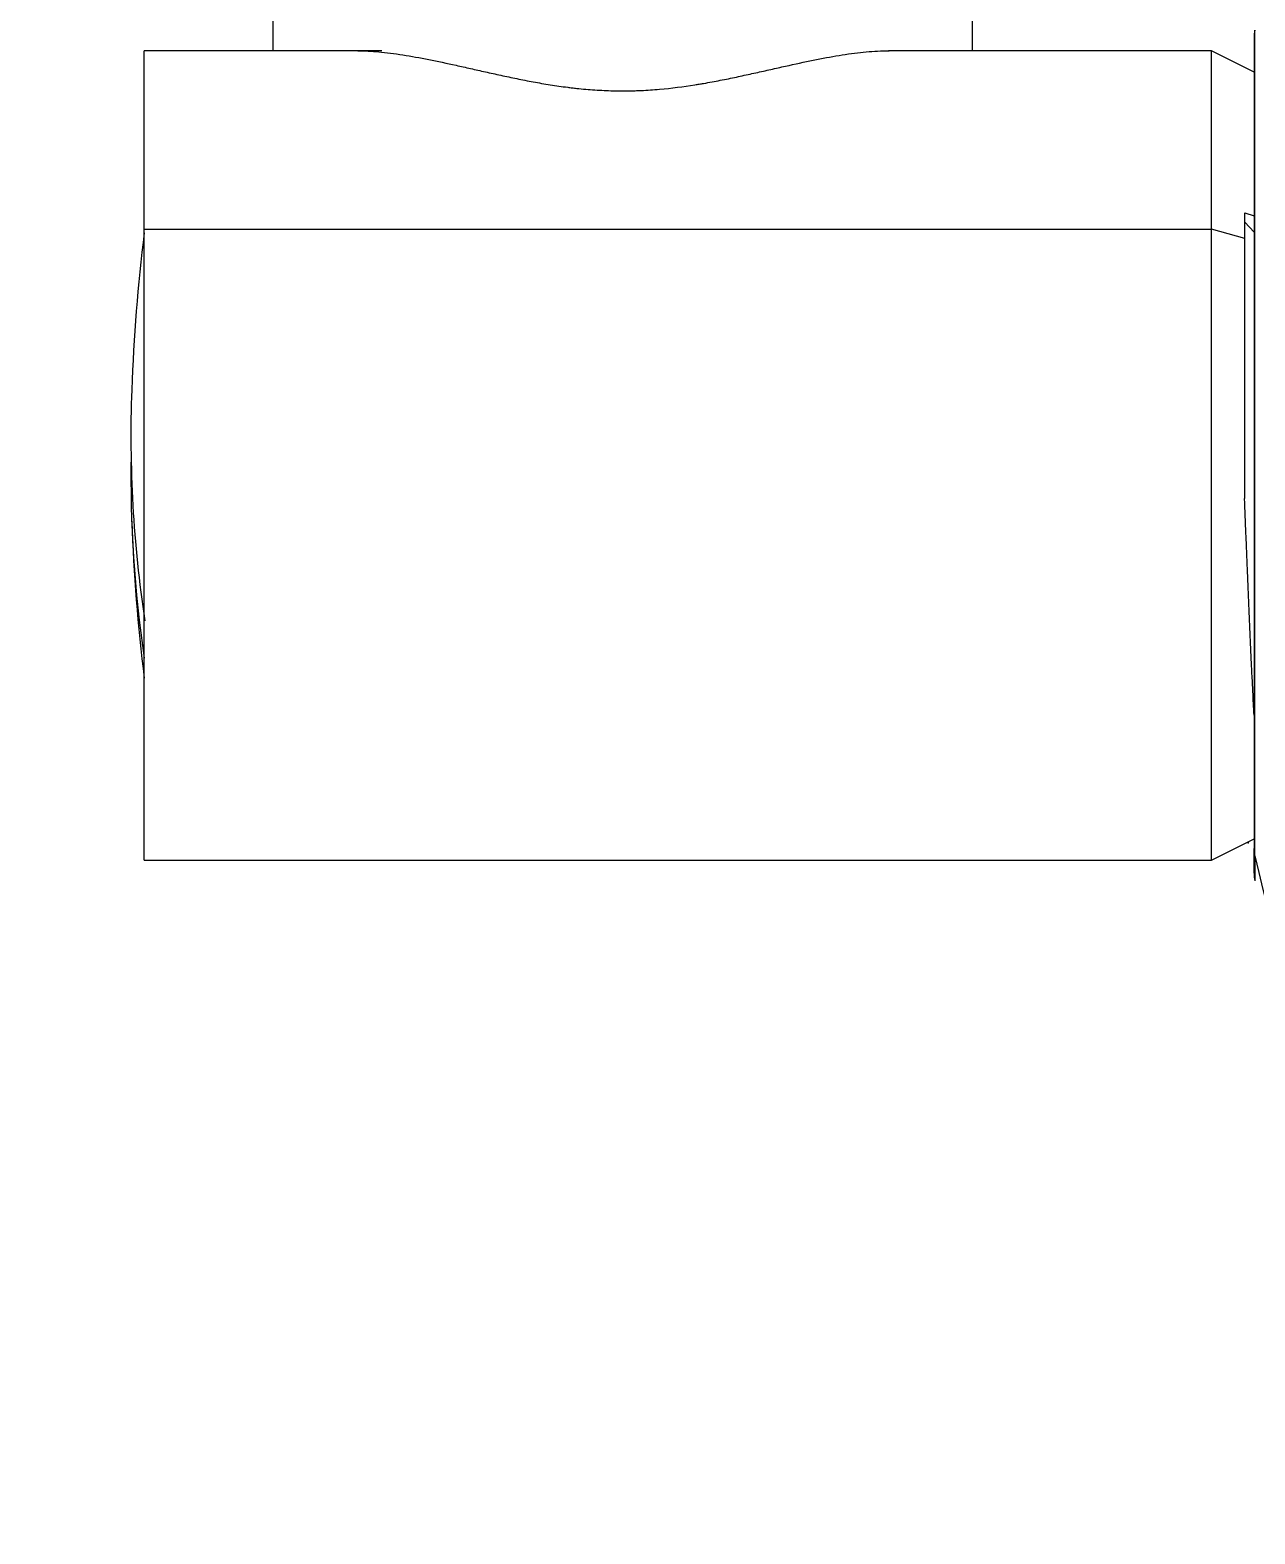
# Model space of a CAD drawing. Header units: millimetres. Extents: x 2915 to 5291, y 1031 to 4391.
# Drawn here: x 4838.09 to 4871.37, y 1864.36 to 1905.23 of the extents above; entities that cross this region are included whole.
import ezdxf

# ---------------------------------------------------------------- set-up
doc = ezdxf.new("R2010")
doc.units = ezdxf.units.MM
doc.styles.get("Standard").update_dxf_attribs({"font": 'arial.ttf'})
doc.dimstyles.new('ISO-25', dxfattribs={"dimtxt": 17, "dimasz": 17, "dimexe": 1.25, "dimexo": 0.625, "dimgap": 5, "dimtad": 1, "dimtih": 1, "dimtoh": 1, "dimdec": 1, "dimdsep": 46, "dimtxsty": 'Standard', "dimcen": 0, "dimclrd": 3, "dimclre": 3, "dimclrt": 4, "dimadec": 0, "dimazin": 0, "dimtfac": 1, "dimtdec": 1, "dimtmove": 0, "dimatfit": 3, "dimfxl": 1, "dimarcsym": 0})

# ---------------------------------------------------------------- blocks, each defined once
blk = doc.blocks.new('*D10')
at = {"color": 3, "lineweight": -2, "transparency": 16777216}
for p, q in [((4736.984, 1919.496), (4736.984, 1797.371)), ((4879.618, 1866.842), (4879.618, 1797.371)), ((4753.984, 1798.621), (4775.424, 1798.621)), ((4862.618, 1798.621), (4841.178, 1798.621))]:
    blk.add_line(p, q, dxfattribs=at)
at = {"color": 3, "transparency": 16777216}
for points in [[(4753.984, 1801.454), (4753.984, 1795.787), (4736.984, 1798.621)], [(4862.618, 1801.454), (4862.618, 1795.787), (4879.618, 1798.621)]]:
    blk.add_solid(points, dxfattribs=at)
at = {"layer": 'Defpoints', "color": 0, "transparency": 16777216}
for p in [(4736.984, 1920.121), (4879.618, 1867.467), (4879.618, 1798.621)]:
    blk.add_point(p, dxfattribs=at)
at = {"color": 4, "transparency": 16777216, "insert": (4808.301, 1798.621), "char_height": 17, "attachment_point": 5}
blk.add_mtext('142.6', dxfattribs=at)

msp = doc.modelspace()

# ---------------------------------------------------------------- linework, layer by layer
at = {"linetype": 'Continuous', "lineweight": 18, "extrusion": (0, 1, 0)}
for p, q in [((4844.691, 1923.511), (4844.691, 1904.666)), ((4863.691, 1923.511), (4863.691, 1904.666)), ((4841.191, 1899.817), (4841.191, 1904.666)), ((4847.652, 1904.666), (4841.191, 1904.666)), ((4870.191, 1904.666), (4861.419, 1904.666)), ((4871.348, 1904.088), (4870.191, 1904.666)), ((4870.191, 1899.817), (4870.191, 1904.666)), ((4871.348, 1905.016), (4871.348, 1882.989)), ((4871.092, 1900.257), (4871.348, 1900.177)), ((4841.191, 1882.666), (4841.191, 1899.817)), ((4870.191, 1882.666), (4870.191, 1899.817)), ((4871.348, 1899.734), (4871.092, 1900.011)), ((4870.191, 1882.666), (4871.348, 1883.244)), ((4870.191, 1882.666), (4871.259, 1883.2)), ((4871.348, 1882.316), (4871.348, 1882.989)), ((4841.191, 1882.666), (4870.191, 1882.666))]:
    msp.add_line(p, q, dxfattribs=at)
at = {"linetype": 'Continuous', "lineweight": 13, "extrusion": (0, 1, 0)}
for p, q in [((4871.37, 1882.79), (4871.37, 1905.228)), ((4841.191, 1899.817), (4870.191, 1899.817)), ((4871.092, 1899.565), (4870.191, 1899.817)), ((4871.37, 1882.79), (4871.37, 1882.104))]:
    msp.add_line(p, q, dxfattribs=at)
at = {"linetype": 'Continuous', "lineweight": 18}
for centre, radius, start, end in [((4872.348, 1905.016), 1, 167.7627, 180), ((4890.292, 1893.666), 49.472, 172.9711, 177.9284), ((4890.292, 1893.666), 49.472, 182.0716, 187.0289), ((4872.348, 1882.316), 1, 180, 192.2373)]:
    msp.add_arc(centre, radius, start, end, dxfattribs=at)
for centre, major_axis, start_param, end_param in [((4890.292, 1894.225), (-49.462, 0), 6.253209, 6.406703), ((4890.292, 1893.107), (49.462, 0), 3.127955, 3.262597)]:
    msp.add_ellipse(centre, major_axis=major_axis, ratio=0.829038, start_param=start_param, end_param=end_param, dxfattribs=at)
at = {"linetype": 'Continuous', "lineweight": 13}
msp.add_ellipse((4941.347, 1897.067), major_axis=(71.604, 0), ratio=0.940706, start_param=3.355174, end_param=3.578942, dxfattribs=at)
at = {"linetype": 'Continuous', "lineweight": 18}
for points, knots in [([(4846.998, 1904.666), (4847.179, 1904.664), (4847.368, 1904.654), (4847.669, 1904.627), (4847.776, 1904.615), (4847.995, 1904.587), (4848.106, 1904.571), (4848.448, 1904.518), (4848.682, 1904.476), (4849.164, 1904.38), (4849.412, 1904.327), (4849.796, 1904.242), (4849.927, 1904.213), (4850.191, 1904.153), (4850.325, 1904.123), (4850.599, 1904.061), (4850.739, 1904.031), (4850.952, 1903.984), (4851.024, 1903.969), (4851.169, 1903.938), (4851.242, 1903.923), (4851.462, 1903.878), (4851.611, 1903.849), (4851.914, 1903.793), (4852.067, 1903.766), (4852.379, 1903.717), (4852.537, 1903.694), (4852.739, 1903.668), (4852.78, 1903.663), (4852.861, 1903.654), (4852.902, 1903.649), (4853.025, 1903.636), (4853.107, 1903.628), (4853.354, 1903.606), (4853.52, 1903.595), (4853.853, 1903.58), (4854.02, 1903.576), (4854.272, 1903.576), (4854.356, 1903.577), (4854.483, 1903.579), (4854.525, 1903.581), (4854.61, 1903.584), (4854.82, 1903.592), (4855.028, 1903.606), (4855.521, 1903.649), (4855.841, 1903.691), (4856.196, 1903.747), (4856.235, 1903.753), (4856.313, 1903.766), (4856.429, 1903.786), (4856.544, 1903.807), (4856.771, 1903.849), (4856.919, 1903.878), (4857.211, 1903.937), (4857.354, 1903.968), (4857.636, 1904.029), (4857.775, 1904.06), (4858.049, 1904.121), (4858.184, 1904.151), (4858.384, 1904.196), (4858.45, 1904.211), (4858.582, 1904.241), (4858.647, 1904.255), (4858.97, 1904.327), (4859.219, 1904.38), (4859.7, 1904.476), (4859.932, 1904.518), (4860.382, 1904.588), (4860.599, 1904.616), (4860.913, 1904.645), (4861.016, 1904.653), (4861.219, 1904.663), (4861.318, 1904.666), (4861.42, 1904.666), (4861.425, 1904.666), (4861.429, 1904.666)], [0, 0, 0, 0, 0.052223, 0.052223, 0.08006, 0.08006, 0.107897, 0.107897, 0.163572, 0.163572, 0.219247, 0.219247, 0.247084, 0.247084, 0.274921, 0.274921, 0.302759, 0.302759, 0.316677, 0.316677, 0.330596, 0.330596, 0.358433, 0.358433, 0.386271, 0.386271, 0.414108, 0.414108, 0.421067, 0.421067, 0.428027, 0.428027, 0.441945, 0.441945, 0.469783, 0.469783, 0.49762, 0.49762, 0.511539, 0.511539, 0.518498, 0.518498, 0.525457, 0.553295, 0.553295, 0.608969, 0.608969, 0.615929, 0.615929, 0.622888, 0.636806, 0.636806, 0.664644, 0.664644, 0.692481, 0.692481, 0.720318, 0.720318, 0.748156, 0.748156, 0.762074, 0.762074, 0.775993, 0.775993, 0.831668, 0.831668, 0.887342, 0.887342, 0.943017, 0.943017, 0.970854, 0.970854, 0.998692, 0.998692, 1, 1, 1, 1]), ([(4871.092, 1892.493), (4871.092, 1892.804), (4871.092, 1893.114), (4871.092, 1893.733), (4871.092, 1894.35), (4871.092, 1894.963), (4871.093, 1895.575), (4871.093, 1895.88), (4871.093, 1896.488), (4871.093, 1896.786), (4871.093, 1897.372), (4871.092, 1897.946), (4871.092, 1898.499), (4871.092, 1899.041), (4871.092, 1899.306), (4871.092, 1899.565)], [0, 0, 0, 0, 0.125, 0.125, 0.25, 0.375, 0.375, 0.5, 0.5, 0.625, 0.625, 0.75, 0.875, 0.875, 1, 1, 1, 1]), ([(4871.348, 1886.612), (4871.337, 1886.817), (4871.326, 1887.03), (4871.308, 1887.376), (4871.302, 1887.502), (4871.293, 1887.696), (4871.289, 1887.762), (4871.283, 1887.894), (4871.28, 1887.961), (4871.264, 1888.296), (4871.252, 1888.57), (4871.227, 1889.132), (4871.215, 1889.419), (4871.191, 1890.004), (4871.178, 1890.303), (4871.16, 1890.761), (4871.153, 1890.915), (4871.144, 1891.149), (4871.141, 1891.227), (4871.134, 1891.383), (4871.131, 1891.462), (4871.116, 1891.855), (4871.103, 1892.172), (4871.091, 1892.493)], [0, 0, 0, 0, 0.129173, 0.129173, 0.201742, 0.201742, 0.238026, 0.238026, 0.274311, 0.274311, 0.419448, 0.419448, 0.564586, 0.564586, 0.709724, 0.709724, 0.782293, 0.782293, 0.818578, 0.818578, 0.854862, 0.854862, 1, 1, 1, 1])]:
    msp.add_open_spline(points, degree=3, knots=knots, dxfattribs=at)
for points, degree in [([(4871.092, 1899.565), (4871.092, 1899.803), (4871.092, 1900.034), (4871.092, 1900.257)], 3), ([(4871.178, 1883.118), (4871.195, 1883.147), (4871.212, 1883.176)], 2)]:
    msp.add_open_spline(points, degree=degree, dxfattribs=at)

# ---------------------------------------------------------------- dimensions: what is measured, and where the dimension line sits
dim = msp.add_linear_dim(base=(4879.618, 1798.621), p1=(4736.984, 1920.121), p2=(4879.618, 1867.467), dimstyle='ISO-25', override={"dimtad": 0})
dim.commit()
dim.dimension.update_dxf_attribs({"geometry": '*D10', "text_midpoint": (4808.301, 1798.621)})

doc.saveas('drawing.dxf')
